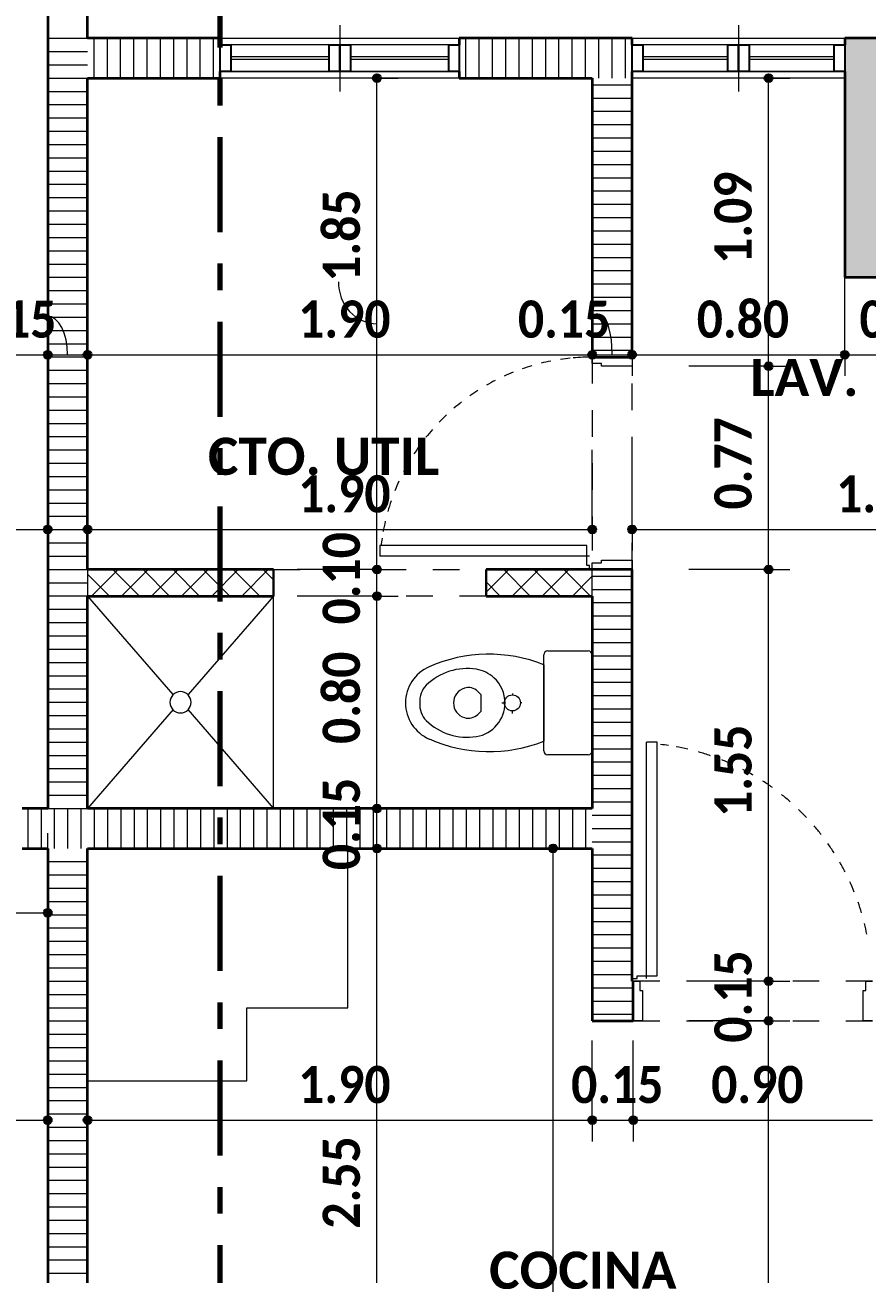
# Model space of a CAD drawing. Header units: metres. Extents: x -144 to 1000, y -717 to 29.
# Drawn here: x 798.193 to 801.363, y -553.029 to -548.326 of the extents above; entities that cross this region are included whole.
import ezdxf

# ---------------------------------------------------------------- set-up
doc = ezdxf.new("R2010")
doc.units = ezdxf.units.M
for name, pattern in [('Basculante', [0.11625, 0.075, -0.04125]), ('Dash Dot 3_16_', [0.595313, 0.357187, -0.119063, 0, -0.119063]), ('Trazo', [0.45, 0.225, -0.225])]:
    doc.linetypes.add(name, pattern=pattern)
doc.layers.get('0').update_dxf_attribs({"color": 1})
for name, color, linetype, lineweight in [('A-ANNO-DIMS', 1, 'Continuous', 9), ('A-DETL-GENF', 1, 'Continuous', 9), ('A-DETL-MEDM', 1, 'Continuous', 30), ('A-DOOR', 1, 'Continuous', 9), ('A-DOOR-FRAM', 1, 'Continuous', 9), ('A-DOOR-HDLN', 1, 'Trazo', 20), ('A-FLOR', 2, 'Continuous', 9), ('A-GLAZ', 1, 'Continuous', 9), ('A-WALL', 4, 'Continuous', 9), ('G-ANNO-SYMB', 1, 'Continuous', 9), ('G-ANNO-TEXT', 2, 'Continuous', 9), ('P-SANR-FIXT', 1, 'Continuous', 9), ('S-COLS', 7, 'Continuous', 9)]:
    doc.layers.add(name, color=color, linetype=linetype, lineweight=lineweight)
doc.layers.add('A-WALL-PATT', color=7, linetype='Continuous', lineweight=35, true_color=0x9c9c9c)
doc.styles.add('Calibri_B', font='calibrib.ttf', dxfattribs={"height": 0.165})
doc.styles.add('Calibri_B_6', font='calibrib.ttf', dxfattribs={"width": 0.9})

# ---------------------------------------------------------------- blocks, each defined once
blk = doc.blocks.new('G')
at = {"layer": 'A-ANNO-DIMS', "lineweight": 25}
h = blk.add_hatch(color=256, dxfattribs=at)
edge = h.paths.add_edge_path()
edge.add_arc((794.1101, -492.0197), 0.015, 0, 360)
h = blk.add_hatch(color=256, dxfattribs=at)
edge = h.paths.add_edge_path()
edge.add_arc((795.5844, -492.0197), 0.015, 0, 360)
h = blk.add_hatch(color=256, dxfattribs=at)
edge = h.paths.add_edge_path()
edge.add_arc((792.8708, -493.061), 0.015, 0, 360)
h = blk.add_hatch(color=256, dxfattribs=at)
edge = h.paths.add_edge_path()
edge.add_arc((792.8708, -493.061), 0.015, 0, 360)
h = blk.add_hatch(color=256, dxfattribs=at)
edge = h.paths.add_edge_path()
edge.add_arc((793.0208, -493.061), 0.015, 0, 360)
h = blk.add_hatch(color=256, dxfattribs=at)
edge = h.paths.add_edge_path()
edge.add_arc((793.0208, -493.061), 0.015, 0, 360)
h = blk.add_hatch(color=256, dxfattribs=at)
edge = h.paths.add_edge_path()
edge.add_arc((794.9208, -493.061), 0.015, 0, 360)
h = blk.add_hatch(color=256, dxfattribs=at)
edge = h.paths.add_edge_path()
edge.add_arc((794.9208, -493.061), 0.015, 0, 360)
h = blk.add_hatch(color=256, dxfattribs=at)
edge = h.paths.add_edge_path()
edge.add_arc((795.0708, -493.061), 0.015, 0, 360)
h = blk.add_hatch(color=256, dxfattribs=at)
edge = h.paths.add_edge_path()
edge.add_arc((795.0708, -493.061), 0.015, 0, 360)
h = blk.add_hatch(color=256, dxfattribs=at)
edge = h.paths.add_edge_path()
edge.add_arc((795.8708, -493.061), 0.015, 0, 360)
h = blk.add_hatch(color=256, dxfattribs=at)
edge = h.paths.add_edge_path()
edge.add_arc((795.8708, -493.061), 0.015, 0, 360)
h = blk.add_hatch(color=256, dxfattribs=at)
edge = h.paths.add_edge_path()
edge.add_arc((795.5844, -493.1047), 0.015, 0, 360)
h = blk.add_hatch(color=256, dxfattribs=at)
edge = h.paths.add_edge_path()
edge.add_arc((795.5844, -493.1047), 0.015, 0, 360)
h = blk.add_hatch(color=256, dxfattribs=at)
edge = h.paths.add_edge_path()
edge.add_arc((792.8708, -493.7188), 0.015, 0, 360)
h = blk.add_hatch(color=256, dxfattribs=at)
edge = h.paths.add_edge_path()
edge.add_arc((793.0208, -493.7188), 0.015, 0, 360)
h = blk.add_hatch(color=256, dxfattribs=at)
edge = h.paths.add_edge_path()
edge.add_arc((794.9208, -493.7188), 0.015, 0, 360)
h = blk.add_hatch(color=256, dxfattribs=at)
edge = h.paths.add_edge_path()
edge.add_arc((795.0708, -493.7188), 0.015, 0, 360)
h = blk.add_hatch(color=256, dxfattribs=at)
edge = h.paths.add_edge_path()
edge.add_arc((794.1101, -493.8697), 0.015, 0, 360)
h = blk.add_hatch(color=256, dxfattribs=at)
edge = h.paths.add_edge_path()
edge.add_arc((794.1101, -493.8697), 0.015, 0, 360)
h = blk.add_hatch(color=256, dxfattribs=at)
edge = h.paths.add_edge_path()
edge.add_arc((795.5844, -493.8697), 0.015, 0, 360)
h = blk.add_hatch(color=256, dxfattribs=at)
edge = h.paths.add_edge_path()
edge.add_arc((795.5844, -493.8697), 0.015, 0, 360)
h = blk.add_hatch(color=256, dxfattribs=at)
edge = h.paths.add_edge_path()
edge.add_arc((794.1101, -493.9697), 0.015, 0, 360)
h = blk.add_hatch(color=256, dxfattribs=at)
edge = h.paths.add_edge_path()
edge.add_arc((794.1101, -493.9697), 0.015, 0, 360)
h = blk.add_hatch(color=256, dxfattribs=at)
edge = h.paths.add_edge_path()
edge.add_arc((794.1101, -494.7697), 0.015, 0, 360)
h = blk.add_hatch(color=256, dxfattribs=at)
edge = h.paths.add_edge_path()
edge.add_arc((794.1101, -494.7697), 0.015, 0, 360)
h = blk.add_hatch(color=256, dxfattribs=at)
edge = h.paths.add_edge_path()
edge.add_arc((794.1101, -494.9197), 0.015, 0, 360)
h = blk.add_hatch(color=256, dxfattribs=at)
edge = h.paths.add_edge_path()
edge.add_arc((794.1101, -494.9197), 0.015, 0, 360)
h = blk.add_hatch(color=256, dxfattribs=at)
edge = h.paths.add_edge_path()
edge.add_arc((794.7734, -494.9197), 0.015, 0, 360)
h = blk.add_hatch(color=256, dxfattribs=at)
edge = h.paths.add_edge_path()
edge.add_arc((792.8708, -495.1623), 0.015, 0, 360)
h = blk.add_hatch(color=256, dxfattribs=at)
edge = h.paths.add_edge_path()
edge.add_arc((795.5844, -495.4194), 0.015, 0, 360)
h = blk.add_hatch(color=256, dxfattribs=at)
edge = h.paths.add_edge_path()
edge.add_arc((795.5844, -495.4194), 0.015, 0, 360)
h = blk.add_hatch(color=256, dxfattribs=at)
edge = h.paths.add_edge_path()
edge.add_arc((795.5844, -495.5694), 0.015, 0, 360)
h = blk.add_hatch(color=256, dxfattribs=at)
edge = h.paths.add_edge_path()
edge.add_arc((795.5844, -495.5694), 0.015, 0, 360)
h = blk.add_hatch(color=256, dxfattribs=at)
edge = h.paths.add_edge_path()
edge.add_arc((792.8708, -495.9428), 0.015, 0, 360)
h = blk.add_hatch(color=256, dxfattribs=at)
edge = h.paths.add_edge_path()
edge.add_arc((793.0208, -495.9428), 0.015, 0, 360)
h = blk.add_hatch(color=256, dxfattribs=at)
edge = h.paths.add_edge_path()
edge.add_arc((794.9208, -495.9428), 0.015, 0, 360)
h = blk.add_hatch(color=256, dxfattribs=at)
edge = h.paths.add_edge_path()
edge.add_arc((794.9208, -495.9428), 0.015, 0, 360)
h = blk.add_hatch(color=256, dxfattribs=at)
edge = h.paths.add_edge_path()
edge.add_arc((795.0751, -495.9428), 0.015, 0, 360)
h = blk.add_hatch(color=256, dxfattribs=at)
edge = h.paths.add_edge_path()
edge.add_arc((795.0751, -495.9428), 0.015, 0, 360)
at = {"layer": 'S-COLS', "true_color": 0x5b5b5b}
h = blk.add_hatch(color=251, dxfattribs=at)
h.paths.add_polyline_path([(778.0708, -511.6194), (778.5708, -511.6194), (778.5708, -510.7194), (778.0708, -510.7194), (778.0708, -511.4434)])
h.paths.add_polyline_path([(796.3705, -511.6194), (796.3705, -510.7194), (795.8705, -510.7194), (795.8705, -511.6194), (796.3171, -511.6194)])
h.paths.add_polyline_path([(786.2708, -511.6194), (786.2708, -510.7194), (785.7708, -510.7194), (785.7708, -511.6194)])
h.paths.add_polyline_path([(778.1318, -503.9194), (778.5707, -503.9194), (778.5707, -503.2194), (778.0707, -503.2194), (778.0707, -503.9194)])
h.paths.add_polyline_path([(792.0709, -503.9194), (792.5709, -503.9194), (792.5707, -500.7694), (792.0709, -500.7694), (792.0709, -503.7694)])
h.paths.add_polyline_path([(795.9709, -503.9194), (796.3709, -503.9194), (796.3709, -503.2194), (795.9709, -503.2194), (795.9709, -503.7373)])
h.paths.add_polyline_path([(781.9705, -503.9194), (783.9707, -503.9194), (783.9704, -503.4194), (782.2705, -503.4194), (782.2705, -501.2694), (783.9709, -501.2694), (783.9709, -500.7694), (781.9705, -500.7694), (781.9705, -503.7722)])
h.paths.add_polyline_path([(786.2707, -503.9194), (786.2707, -503.0194), (785.7707, -503.0194), (785.7707, -503.9194), (785.9208, -503.9194)])
h.paths.add_polyline_path([(785.7709, -501.6694), (786.2709, -501.6694), (786.2709, -500.7694), (785.7709, -500.7694), (785.7709, -500.8094)])
h.paths.add_polyline_path([(778.0705, -501.4694), (778.5705, -501.4694), (778.5705, -500.7684), (778.0705, -500.7684), (778.0705, -500.8434)])
h.paths.add_polyline_path([(796.3708, -501.4694), (796.3709, -501.4694), (796.3708, -500.7684), (795.9709, -500.7694), (795.9709, -501.4694), (796.2464, -501.4694)])
h.paths.add_polyline_path([(786.1208, -492.7694), (786.2708, -492.7694), (786.2708, -491.8694), (785.7708, -491.8694), (785.7708, -492.7694), (786.0208, -492.7694)])
h.paths.add_polyline_path([(796.3708, -492.7694), (796.3708, -491.8694), (795.8708, -491.8694), (795.8708, -492.7694), (796.2958, -492.7694)])
h.paths.add_polyline_path([(779.1708, -492.1694), (779.1708, -491.6694), (778.2708, -491.6694), (778.2708, -492.1694), (778.7644, -492.1694)])
at = {"layer": 'A-ANNO-DIMS'}
for p, q in [((794.1101, -492.0197), (793.8101, -492.0197)), ((794.1101, -493.8697), (794.1101, -492.0197)), ((794.1101, -492.0197), (794.1901, -492.0197)), ((795.5844, -492.0197), (795.2844, -492.0197)), ((795.5844, -493.1047), (795.5844, -492.0197)), ((795.5844, -492.0197), (795.6644, -492.0197)), ((792.8708, -493.061), (792.8708, -492.761)), ((792.8708, -493.061), (792.8708, -492.761)), ((793.0208, -493.061), (793.0208, -492.761)), ((793.0208, -493.061), (793.0208, -492.761)), ((794.9208, -493.061), (794.9208, -492.761)), ((794.9208, -493.061), (794.9208, -492.761)), ((795.0708, -493.061), (795.0708, -492.761)), ((795.0708, -493.061), (795.0708, -492.761)), ((795.8708, -493.061), (795.8708, -492.761)), ((795.8708, -493.061), (795.8708, -492.761)), ((789.4751, -493.061), (792.8708, -493.061)), ((792.8708, -493.061), (792.8708, -493.141)), ((792.8708, -493.061), (793.0208, -493.061)), ((792.8708, -493.061), (792.8708, -493.141)), ((793.0208, -493.061), (793.0208, -493.141)), ((793.0208, -493.061), (794.9208, -493.061)), ((793.0208, -493.061), (793.0208, -493.141)), ((794.9208, -493.061), (794.9208, -493.141)), ((794.9208, -493.061), (795.0708, -493.061)), ((794.9208, -493.061), (794.9208, -493.141)), ((795.0708, -493.061), (795.0708, -493.141)), ((795.0708, -493.061), (795.8708, -493.061)), ((795.0708, -493.061), (795.0708, -493.141)), ((795.8708, -493.061), (795.8708, -493.141)), ((795.8708, -493.061), (796.2958, -493.061)), ((795.8708, -493.061), (795.8708, -493.141)), ((795.5844, -493.1047), (795.2844, -493.1047)), ((795.5844, -493.1047), (795.2844, -493.1047)), ((795.5844, -493.8697), (795.5844, -493.1047)), ((795.5844, -493.1047), (795.6644, -493.1047)), ((795.5844, -493.1047), (795.6644, -493.1047)), ((792.8708, -493.7188), (792.8708, -493.4188)), ((793.0208, -493.7188), (793.0208, -493.4188)), ((794.9208, -493.7188), (794.9208, -493.4188)), ((795.0708, -493.7188), (795.0708, -493.4188)), ((788.8751, -493.7188), (792.8708, -493.7188)), ((792.8708, -493.7188), (792.8708, -493.7988)), ((793.0208, -493.7188), (794.9208, -493.7188)), ((793.0208, -493.7188), (793.0208, -493.7988)), ((794.9208, -493.7188), (794.9208, -493.7988)), ((795.0708, -493.7188), (796.9206, -493.7188)), ((795.0708, -493.7188), (795.0708, -493.7988)), ((794.1101, -493.8697), (793.8101, -493.8697)), ((794.1101, -493.8697), (793.8101, -493.8697)), ((794.1101, -493.9697), (794.1101, -493.8697)), ((794.1101, -493.8697), (794.1901, -493.8697)), ((794.1101, -493.8697), (794.1901, -493.8697)), ((795.5844, -493.8697), (795.2844, -493.8697)), ((795.5844, -493.8697), (795.2844, -493.8697)), ((795.5844, -495.4194), (795.5844, -493.8697)), ((795.5844, -493.8697), (795.6644, -493.8697)), ((795.5844, -493.8697), (795.6644, -493.8697)), ((794.1101, -493.9697), (793.8101, -493.9697)), ((794.1101, -493.9697), (793.8101, -493.9697)), ((794.1101, -494.7697), (794.1101, -493.9697)), ((794.1101, -493.9697), (794.1901, -493.9697)), ((794.1101, -493.9697), (794.1901, -493.9697)), ((794.1101, -494.7697), (793.8101, -494.7697)), ((794.1101, -494.7697), (793.8101, -494.7697)), ((794.1101, -494.9197), (794.1101, -494.7697)), ((794.1101, -494.7697), (794.1901, -494.7697)), ((794.1101, -494.7697), (794.1901, -494.7697)), ((792.8708, -495.1623), (792.8708, -494.8623)), ((794.1101, -494.9197), (793.8101, -494.9197)), ((794.1101, -494.9197), (793.8101, -494.9197)), ((794.1101, -497.4694), (794.1101, -494.9197)), ((794.1101, -494.9197), (794.1901, -494.9197)), ((794.1101, -494.9197), (794.1901, -494.9197)), ((794.7734, -494.9197), (794.4734, -494.9197)), ((794.7734, -500.7694), (794.7734, -494.9197)), ((794.7734, -494.9197), (794.8534, -494.9197)), ((791.1751, -495.1623), (792.8708, -495.1623)), ((792.8708, -495.1623), (792.8708, -495.2423)), ((795.5844, -495.4194), (795.2844, -495.4194)), ((795.5844, -495.4194), (795.2844, -495.4194)), ((795.5844, -495.5694), (795.5844, -495.4194)), ((795.5844, -495.4194), (795.6644, -495.4194)), ((795.5844, -495.4194), (795.6644, -495.4194)), ((795.5844, -495.5694), (795.2844, -495.5694)), ((795.5844, -495.5694), (795.2844, -495.5694)), ((795.5844, -500.7694), (795.5844, -495.5694)), ((795.5844, -495.5694), (795.6644, -495.5694)), ((795.5844, -495.5694), (795.6644, -495.5694)), ((792.8708, -495.9428), (792.8708, -495.6428)), ((793.0208, -495.9428), (793.0208, -495.6428)), ((794.9208, -495.9428), (794.9208, -495.6428)), ((794.9208, -495.9428), (794.9208, -495.6428)), ((795.0751, -495.9428), (795.0751, -495.6428)), ((795.0751, -495.9428), (795.0751, -495.6428)), ((791.7751, -495.9428), (792.8708, -495.9428)), ((792.8708, -495.9428), (792.8708, -496.0228)), ((793.0208, -495.9428), (794.9208, -495.9428)), ((793.0208, -495.9428), (793.0208, -496.0228)), ((794.9208, -495.9428), (794.9208, -496.0228)), ((794.9208, -495.9428), (795.0751, -495.9428)), ((794.9208, -495.9428), (794.9208, -496.0228)), ((795.0751, -495.9428), (795.0751, -496.0228)), ((795.0751, -495.9428), (795.9751, -495.9428)), ((795.0751, -495.9428), (795.0751, -496.0228))]:
    blk.add_line(p, q, dxfattribs=at)
at = {"layer": 'A-ANNO-DIMS', "lineweight": 25}
for centre in [(794.1101, -492.0197), (795.5844, -492.0197), (792.8708, -493.061), (792.8708, -493.061), (793.0208, -493.061), (793.0208, -493.061), (794.9208, -493.061), (794.9208, -493.061), (795.0708, -493.061), (795.0708, -493.061), (795.8708, -493.061), (795.8708, -493.061), (795.5844, -493.1047), (795.5844, -493.1047), (792.8708, -493.7188), (793.0208, -493.7188), (794.9208, -493.7188), (795.0708, -493.7188), (794.1101, -493.8697), (794.1101, -493.8697), (795.5844, -493.8697), (795.5844, -493.8697), (794.1101, -493.9697), (794.1101, -493.9697), (794.1101, -494.7697), (794.1101, -494.7697), (794.1101, -494.9197), (794.1101, -494.9197), (794.7734, -494.9197), (792.8708, -495.1623), (795.5844, -495.4194), (795.5844, -495.4194), (795.5844, -495.5694), (795.5844, -495.5694), (792.8708, -495.9428), (793.0208, -495.9428), (794.9208, -495.9428), (794.9208, -495.9428), (795.0751, -495.9428), (795.0751, -495.9428)]:
    blk.add_circle(centre, 0.015, dxfattribs=at)
at = {"layer": 'A-ANNO-DIMS'}
for centre, major_axis, ratio, start_param, end_param in [((794.1101, -492.7862), (0, 0.1585), 0.915539, 1.570796, 3.141593), ((792.8697, -493.061), (0, 0.1451), 0.524288, 4.712389, 6.283185), ((794.9544, -493.061), (0, 0.1451), 0.284953, 4.712389, 6.283185)]:
    blk.add_ellipse(centre, major_axis=major_axis, ratio=ratio, start_param=start_param, end_param=end_param, dxfattribs=at)
at = {"layer": 'A-DETL-GENF', "lineweight": 25}
for p, q in [((793.5203, -491.8947), (793.5603, -491.8947)), ((793.5203, -491.9947), (793.5203, -491.8947)), ((793.5603, -491.8947), (793.5603, -491.9947)), ((793.9303, -491.8947), (793.9703, -491.8947)), ((793.9303, -491.9947), (793.9303, -491.8947)), ((793.9703, -491.8947), (793.9703, -491.9947)), ((793.9703, -491.8947), (794.0103, -491.8947)), ((793.9703, -491.9947), (793.9703, -491.8947)), ((794.0103, -491.8947), (794.0103, -491.9947)), ((794.3803, -491.8947), (794.4203, -491.8947)), ((794.3803, -491.9947), (794.3803, -491.8947)), ((794.4203, -491.8947), (794.4203, -491.9947)), ((795.0708, -491.8947), (795.1108, -491.8947)), ((795.0708, -491.9947), (795.0708, -491.8947)), ((795.1108, -491.8947), (795.1108, -491.9947)), ((795.4308, -491.8947), (795.4708, -491.8947)), ((795.4308, -491.9947), (795.4308, -491.8947)), ((795.4708, -491.8947), (795.4708, -491.9947)), ((795.4708, -491.8947), (795.5108, -491.8947)), ((795.4708, -491.9947), (795.4708, -491.8947)), ((795.5108, -491.8947), (795.5108, -491.9947)), ((795.8308, -491.8947), (795.8708, -491.8947)), ((795.8308, -491.9947), (795.8308, -491.8947)), ((795.8708, -491.8947), (795.8708, -491.9947)), ((793.5603, -491.9947), (793.5203, -491.9947)), ((793.9703, -491.9947), (793.9303, -491.9947)), ((794.0103, -491.9947), (793.9703, -491.9947)), ((794.4203, -491.9947), (794.3803, -491.9947)), ((795.1108, -491.9947), (795.0708, -491.9947)), ((795.4708, -491.9947), (795.4308, -491.9947)), ((795.5108, -491.9947), (795.4708, -491.9947)), ((795.8708, -491.9947), (795.8308, -491.9947))]:
    blk.add_line(p, q, dxfattribs=at)
at = {"layer": 'A-DETL-GENF'}
for p, q in [((793.9303, -491.8947), (793.5603, -491.8947)), ((794.3803, -491.8947), (794.0103, -491.8947)), ((795.4308, -491.8947), (795.1108, -491.8947)), ((795.8308, -491.8947), (795.5108, -491.8947)), ((793.9303, -491.9397), (793.5603, -491.9397)), ((793.9303, -491.9497), (793.5603, -491.9497)), ((794.3803, -491.9397), (794.0103, -491.9397)), ((794.3803, -491.9497), (794.0103, -491.9497)), ((795.4308, -491.9397), (795.1108, -491.9397)), ((795.4308, -491.9497), (795.1108, -491.9497)), ((795.8308, -491.9397), (795.5108, -491.9397)), ((795.8308, -491.9497), (795.5108, -491.9497)), ((793.9303, -491.9947), (793.5603, -491.9947)), ((794.3803, -491.9947), (794.0103, -491.9947)), ((795.4308, -491.9947), (795.1108, -491.9947)), ((795.8308, -491.9947), (795.5108, -491.9947))]:
    blk.add_line(p, q, dxfattribs=at)
at = {"layer": 'A-DETL-GENF', "linetype": 'Basculante'}
for p, q in [((795.0708, -493.0697), (794.9208, -493.0697)), ((794.9208, -493.0697), (794.9208, -493.8697)), ((795.0708, -493.8697), (795.0708, -493.0697)), ((793.7208, -493.8697), (794.5208, -493.8697)), ((794.9208, -493.8697), (795.0708, -493.8697)), ((794.5208, -493.9697), (793.7208, -493.9697)), ((795.0751, -495.4194), (795.0751, -495.5694)), ((795.9751, -495.4194), (795.0751, -495.4194)), ((795.0751, -495.5694), (795.9751, -495.5694))]:
    blk.add_line(p, q, dxfattribs=at)
at = {"layer": 'A-DETL-MEDM'}
for p, q in [((793.7208, -493.9697), (793.7208, -493.8697)), ((794.5208, -493.8697), (794.5208, -493.9697))]:
    blk.add_line(p, q, dxfattribs=at)
at = {"layer": 'A-DOOR', "lineweight": 15}
for p, q in [((794.1208, -493.7797), (794.1208, -493.8197)), ((794.9008, -493.7797), (794.1208, -493.7797)), ((794.9008, -493.8547), (794.9008, -493.7797)), ((794.9108, -493.8197), (794.1208, -493.8197)), ((794.9108, -493.8547), (794.9008, -493.8547)), ((794.9108, -493.8697), (794.9108, -493.8547)), ((795.1651, -494.5194), (795.1251, -494.5194)), ((795.1251, -495.4094), (795.1251, -494.5194)), ((795.1651, -495.3994), (795.1651, -494.5194)), ((795.0751, -495.4094), (795.0901, -495.4094)), ((795.0901, -495.3994), (795.1651, -495.3994)), ((795.0901, -495.4094), (795.0901, -495.3994))]:
    blk.add_line(p, q, dxfattribs=at)
at = {"layer": 'A-DOOR'}
for p, q in [((794.9208, -493.8697), (795.0708, -493.8697)), ((795.0751, -495.4194), (795.0751, -495.5694))]:
    blk.add_line(p, q, dxfattribs=at)
for centre, radius, start, end in [((794.9208, -493.8697), 0.8, 101.2538, 103.9081), ((794.9208, -493.8697), 0.8, 95.9429, 98.5991), ((794.9208, -493.8697), 0.8, 90, 95.1398), ((794.9208, -493.8697), 0.8, 111.8777, 114.5395), ((794.9208, -493.8697), 0.8, 106.5629, 109.2191), ((794.9208, -493.8697), 0.8, 117.2056, 119.8767), ((794.9208, -493.8697), 0.8, 122.5538, 125.2378), ((794.9208, -493.8697), 0.8, 127.9295, 130.6298), ((794.9208, -493.8697), 0.8, 133.3395, 136.0594), ((794.9208, -493.8697), 0.8, 138.7903, 141.5328), ((794.9208, -493.8697), 0.8, 144.2878, 147.0559), ((794.9208, -493.8697), 0.8, 149.8378, 152.634), ((794.9208, -493.8697), 0.8, 155.4451, 158.2717), ((794.9208, -493.8697), 0.8, 161.1143, 164.1684), ((794.9208, -493.8697), 0.8, 166.8489, 169.7418), ((794.9208, -493.8697), 0.8, 166.8489, 169.7418), ((794.9208, -493.8697), 0.8, 171.55, 173.5406), ((795.0766, -495.4174), 0.8947, 81.55, 83.5406), ((795.0766, -495.4174), 0.8947, 76.8489, 79.7418), ((795.0766, -495.4174), 0.8947, 76.8489, 79.7418), ((795.0766, -495.4174), 0.8947, 71.1143, 74.1684), ((795.0766, -495.4174), 0.8947, 65.4451, 68.2717), ((795.0766, -495.4174), 0.8947, 59.8378, 62.634), ((795.0766, -495.4174), 0.8947, 54.2878, 57.0559), ((795.0766, -495.4174), 0.8947, 48.7903, 51.5328), ((795.0766, -495.4174), 0.8947, 43.3395, 46.0594), ((795.0766, -495.4174), 0.8947, 37.9295, 40.6298), ((795.0766, -495.4174), 0.8947, 32.5538, 35.2378), ((795.0766, -495.4174), 0.8947, 27.2056, 29.8767), ((795.0766, -495.4174), 0.8947, 21.8777, 24.5395), ((795.0766, -495.4174), 0.8947, 16.5629, 19.2191), ((795.0766, -495.4174), 0.8947, 11.2538, 13.9081)]:
    blk.add_arc(centre, radius, start, end, dxfattribs=at)
at = {"layer": 'A-DOOR-FRAM', "lineweight": 15}
for p, q in [((794.9208, -493.0947), (794.9208, -493.0697)), ((795.0708, -493.0697), (795.0708, -493.1047)), ((794.9558, -493.0947), (794.9208, -493.0947)), ((794.9558, -493.1047), (794.9558, -493.0947)), ((795.0708, -493.1047), (794.9558, -493.1047)), ((794.9558, -493.8347), (795.0708, -493.8347)), ((794.9558, -493.8447), (794.9558, -493.8347)), ((795.0708, -493.8347), (795.0708, -493.8697)), ((794.9208, -493.8447), (794.9558, -493.8447)), ((794.9208, -493.8697), (794.9208, -493.8447)), ((795.0751, -495.4194), (795.1001, -495.4194)), ((795.1001, -495.4194), (795.1001, -495.4544)), ((795.9501, -495.4194), (795.9751, -495.4194)), ((795.9501, -495.4544), (795.9501, -495.4194)), ((795.1001, -495.4544), (795.1101, -495.4544)), ((795.1101, -495.4544), (795.1101, -495.5694)), ((795.9401, -495.4544), (795.9501, -495.4544)), ((795.9401, -495.5694), (795.9401, -495.4544)), ((795.1101, -495.5694), (795.0751, -495.5694)), ((795.9751, -495.5694), (795.9401, -495.5694))]:
    blk.add_line(p, q, dxfattribs=at)
at = {"layer": 'A-DOOR-HDLN'}
blk.add_line((795.0708, -493.0697), (794.9208, -493.0697), dxfattribs=at)
at = {"layer": 'A-FLOR'}
for p, q in [((794.0001, -495.5197), (794.0001, -494.9197)), ((793.6208, -495.7945), (793.6208, -495.5197)), ((793.6208, -495.5197), (794.0001, -495.5197)), ((793.0208, -495.7945), (793.6208, -495.7945))]:
    blk.add_line(p, q, dxfattribs=at)
at = {"layer": 'A-GLAZ'}
for p, q in [((793.9703, -491.8197), (793.9703, -492.0697)), ((795.4708, -491.8197), (795.4708, -492.0697)), ((793.5203, -491.9947), (793.5203, -491.8947)), ((793.9703, -491.8947), (793.5203, -491.8947)), ((793.9703, -491.9947), (793.9703, -491.8947)), ((793.9703, -491.9947), (793.9703, -491.8947)), ((794.4203, -491.8947), (793.9703, -491.8947)), ((794.4203, -491.9947), (794.4203, -491.8947)), ((795.0708, -491.9947), (795.0708, -491.8947)), ((795.4708, -491.8947), (795.0708, -491.8947)), ((795.4708, -491.9947), (795.4708, -491.8947)), ((795.4708, -491.9947), (795.4708, -491.8947)), ((795.8708, -491.8947), (795.4708, -491.8947)), ((795.8708, -491.9947), (795.8708, -491.8947)), ((793.5203, -491.9947), (793.9703, -491.9947)), ((793.9703, -491.9947), (794.4203, -491.9947)), ((795.0708, -491.9947), (795.4708, -491.9947)), ((795.4708, -491.9947), (795.8708, -491.9947))]:
    blk.add_line(p, q, dxfattribs=at)
at = {"layer": 'A-WALL', "lineweight": 35}
for p, q in [((793.0208, -491.8697), (793.0208, -491.6197)), ((792.8708, -491.7697), (792.8708, -494.7697)), ((793.5203, -491.8697), (793.0208, -491.8697)), ((793.5203, -491.8947), (793.5203, -491.8697)), ((795.0708, -491.8697), (794.4203, -491.8697)), ((794.4203, -491.8697), (794.4203, -491.8947)), ((795.0708, -491.8947), (795.0708, -491.8697)), ((793.5203, -492.0197), (793.5203, -491.9947)), ((794.4203, -491.9947), (794.4203, -492.0197)), ((795.0708, -493.0697), (795.0708, -491.9947)), ((793.0208, -492.0197), (793.5203, -492.0197)), ((793.0208, -493.8697), (793.0208, -492.0197)), ((794.4203, -492.0197), (794.9208, -492.0197)), ((794.9208, -492.0197), (794.9208, -493.0697)), ((794.9208, -493.0697), (795.0708, -493.0697)), ((793.7208, -493.8697), (793.0208, -493.8697)), ((795.0708, -493.8697), (794.5208, -493.8697)), ((795.0708, -495.4194), (795.0708, -493.8697)), ((793.0208, -494.7697), (793.0208, -493.9697)), ((793.0208, -493.9697), (793.7208, -493.9697)), ((794.5208, -493.9697), (794.9208, -493.9697)), ((794.9208, -493.9697), (794.9208, -494.7697)), ((792.8708, -494.7697), (792.7751, -494.7697)), ((794.9208, -494.7697), (793.0208, -494.7697)), ((792.7751, -494.9197), (792.8708, -494.9197)), ((792.8708, -494.9197), (792.8708, -497.4694)), ((793.0208, -494.9197), (794.9208, -494.9197)), ((793.0208, -497.4694), (793.0208, -494.9197)), ((794.9208, -494.9197), (794.9208, -495.5694)), ((795.0751, -495.4194), (795.0708, -495.4194)), ((795.0751, -495.5694), (795.0751, -495.4194)), ((794.9208, -495.5694), (795.0751, -495.5694))]:
    blk.add_line(p, q, dxfattribs=at)
at = {"layer": 'A-WALL'}
for p, q in [((793.5203, -491.8697), (794.4203, -491.8697)), ((795.0708, -491.8697), (795.8708, -491.8697)), ((794.4203, -492.0197), (793.5203, -492.0197)), ((795.8708, -492.0197), (795.0708, -492.0197)), ((793.0208, -493.8697), (793.0208, -493.9697)), ((794.9208, -493.9697), (794.9208, -493.8697))]:
    blk.add_line(p, q, dxfattribs=at)
at = {"layer": 'A-WALL-PATT', "color": 8, "lineweight": 5, "true_color": 0x727272}
for p, q in [((792.8708, -491.8695), (793.0208, -491.8695)), ((793.0454, -492.0197), (793.0454, -491.8697)), ((793.0954, -492.0197), (793.0954, -491.8697)), ((793.1454, -492.0197), (793.1454, -491.8697)), ((793.1954, -492.0197), (793.1954, -491.8697)), ((793.2454, -492.0197), (793.2454, -491.8697)), ((793.2954, -492.0197), (793.2954, -491.8697)), ((793.3454, -492.0197), (793.3454, -491.8697)), ((793.3954, -492.0197), (793.3954, -491.8697)), ((793.4454, -492.0197), (793.4454, -491.8697)), ((793.4954, -492.0197), (793.4954, -491.8697)), ((794.4454, -492.0197), (794.4454, -491.8697)), ((794.4954, -492.0197), (794.4954, -491.8697)), ((794.5454, -492.0197), (794.5454, -491.8697)), ((794.5954, -492.0197), (794.5954, -491.8697)), ((794.6454, -492.0197), (794.6454, -491.8697)), ((794.6954, -492.0197), (794.6954, -491.8697)), ((794.7454, -492.0197), (794.7454, -491.8697)), ((794.7954, -492.0197), (794.7954, -491.8697)), ((794.8454, -492.0197), (794.8454, -491.8697)), ((794.8954, -492.0197), (794.8954, -491.8697)), ((794.9454, -492.0197), (794.9454, -491.8697)), ((794.9954, -492.0197), (794.9954, -491.8697)), ((795.0454, -492.0197), (795.0454, -491.8697)), ((792.8708, -491.9195), (793.0208, -491.9195)), ((792.8708, -491.9695), (793.0208, -491.9695)), ((792.8708, -492.0195), (793.0208, -492.0195)), ((794.9208, -492.0445), (795.0708, -492.0445)), ((792.8708, -492.0695), (793.0208, -492.0695)), ((794.9208, -492.0945), (795.0708, -492.0945)), ((792.8708, -492.1195), (793.0208, -492.1195)), ((794.9208, -492.1445), (795.0708, -492.1445)), ((792.8708, -492.1695), (793.0208, -492.1695)), ((794.9208, -492.1945), (795.0708, -492.1945)), ((792.8708, -492.2195), (793.0208, -492.2195)), ((792.8708, -492.2695), (793.0208, -492.2695)), ((794.9208, -492.2445), (795.0708, -492.2445)), ((792.8708, -492.3195), (793.0208, -492.3195)), ((794.9208, -492.2945), (795.0708, -492.2945)), ((792.8708, -492.3695), (793.0208, -492.3695)), ((794.9208, -492.3445), (795.0708, -492.3445)), ((792.8708, -492.4195), (793.0208, -492.4195)), ((794.9208, -492.3945), (795.0708, -492.3945)), ((792.8708, -492.4695), (793.0208, -492.4695)), ((794.9208, -492.4445), (795.0708, -492.4445)), ((792.8708, -492.5195), (793.0208, -492.5195)), ((794.9208, -492.4945), (795.0708, -492.4945)), ((792.8708, -492.5695), (793.0208, -492.5695)), ((794.9208, -492.5445), (795.0708, -492.5445)), ((794.9208, -492.5945), (795.0708, -492.5945)), ((792.8708, -492.6195), (793.0208, -492.6195)), ((794.9208, -492.6445), (795.0708, -492.6445)), ((792.8708, -492.6695), (793.0208, -492.6695)), ((794.9208, -492.6945), (795.0708, -492.6945)), ((792.8708, -492.7195), (793.0208, -492.7195)), ((794.9208, -492.7445), (795.0708, -492.7445)), ((792.8708, -492.7695), (793.0208, -492.7695)), ((794.9208, -492.7945), (795.0708, -492.7945)), ((792.8708, -492.8195), (793.0208, -492.8195)), ((794.9208, -492.8445), (795.0708, -492.8445)), ((792.8708, -492.8695), (793.0208, -492.8695)), ((794.9208, -492.8945), (795.0708, -492.8945)), ((792.8708, -492.9195), (793.0208, -492.9195)), ((794.9208, -492.9445), (795.0708, -492.9445)), ((792.8708, -492.9695), (793.0208, -492.9695)), ((792.8708, -493.0195), (793.0208, -493.0195)), ((794.9208, -492.9945), (795.0708, -492.9945)), ((792.8708, -493.0695), (793.0208, -493.0695)), ((794.9208, -493.0445), (795.0708, -493.0445)), ((792.8708, -493.1195), (793.0208, -493.1195)), ((792.8708, -493.1695), (793.0208, -493.1695)), ((792.8708, -493.2195), (793.0208, -493.2195)), ((792.8708, -493.2695), (793.0208, -493.2695)), ((792.8708, -493.3195), (793.0208, -493.3195)), ((792.8708, -493.3695), (793.0208, -493.3695)), ((792.8708, -493.4195), (793.0208, -493.4195)), ((792.8708, -493.4695), (793.0208, -493.4695)), ((792.8708, -493.5195), (793.0208, -493.5195)), ((792.8708, -493.5695), (793.0208, -493.5695)), ((792.8708, -493.6195), (793.0208, -493.6195)), ((792.8708, -493.6695), (793.0208, -493.6695)), ((792.8708, -493.7195), (793.0208, -493.7195)), ((792.8708, -493.7695), (793.0208, -493.7695)), ((792.8708, -493.8195), (793.0208, -493.8195)), ((792.8708, -493.8695), (793.0208, -493.8695)), ((792.8708, -493.9195), (793.0208, -493.9195)), ((794.9208, -493.8945), (795.0708, -493.8945)), ((792.8708, -493.9695), (793.0208, -493.9695)), ((794.9208, -493.9445), (795.0708, -493.9445)), ((792.8708, -494.0195), (793.0208, -494.0195)), ((794.9208, -493.9945), (795.0708, -493.9945)), ((792.8708, -494.0695), (793.0208, -494.0695)), ((794.9208, -494.0445), (795.0708, -494.0445)), ((792.8708, -494.1195), (793.0208, -494.1195)), ((794.9208, -494.0945), (795.0708, -494.0945)), ((792.8708, -494.1695), (793.0208, -494.1695)), ((794.9208, -494.1445), (795.0708, -494.1445)), ((794.9208, -494.1945), (795.0708, -494.1945)), ((792.8708, -494.2195), (793.0208, -494.2195)), ((794.9208, -494.2445), (795.0708, -494.2445)), ((792.8708, -494.2695), (793.0208, -494.2695)), ((794.9208, -494.2945), (795.0708, -494.2945)), ((792.8708, -494.3195), (793.0208, -494.3195)), ((794.9208, -494.3445), (795.0708, -494.3445)), ((792.8708, -494.3695), (793.0208, -494.3695)), ((794.9208, -494.3945), (795.0708, -494.3945)), ((792.8708, -494.4195), (793.0208, -494.4195)), ((794.9208, -494.4445), (795.0708, -494.4445)), ((792.8708, -494.4695), (793.0208, -494.4695)), ((794.9208, -494.4945), (795.0708, -494.4945)), ((792.8708, -494.5195), (793.0208, -494.5195)), ((794.9208, -494.5445), (795.0708, -494.5445)), ((792.8708, -494.5695), (793.0208, -494.5695)), ((792.8708, -494.6195), (793.0208, -494.6195)), ((794.9208, -494.5945), (795.0708, -494.5945)), ((792.8708, -494.6695), (793.0208, -494.6695)), ((794.9208, -494.6445), (795.0708, -494.6445)), ((792.8708, -494.7195), (793.0208, -494.7195)), ((794.9208, -494.6945), (795.0708, -494.6945)), ((792.7958, -494.7697), (792.7958, -494.9197)), ((792.8458, -494.7697), (792.8458, -494.9197)), ((792.8708, -494.7695), (793.0208, -494.7695)), ((792.8958, -494.7697), (792.8958, -494.9197)), ((792.9458, -494.7697), (792.9458, -494.9197)), ((792.9958, -494.7697), (792.9958, -494.9197)), ((793.0458, -494.7697), (793.0458, -494.9197)), ((793.0958, -494.7697), (793.0958, -494.9197)), ((793.1458, -494.7697), (793.1458, -494.9197)), ((793.1958, -494.7697), (793.1958, -494.9197)), ((793.2458, -494.7697), (793.2458, -494.9197)), ((793.2958, -494.7697), (793.2958, -494.9197)), ((793.3458, -494.7697), (793.3458, -494.9197)), ((793.3958, -494.7697), (793.3958, -494.9197)), ((793.4458, -494.7697), (793.4458, -494.9197)), ((793.4958, -494.7697), (793.4958, -494.9197)), ((793.5458, -494.7697), (793.5458, -494.9197)), ((793.5958, -494.7697), (793.5958, -494.9197)), ((793.6458, -494.7697), (793.6458, -494.9197)), ((793.6958, -494.7697), (793.6958, -494.9197)), ((793.7458, -494.7697), (793.7458, -494.9197)), ((793.7958, -494.7697), (793.7958, -494.9197)), ((793.8458, -494.7697), (793.8458, -494.9197)), ((793.8958, -494.7697), (793.8958, -494.9197)), ((793.9458, -494.7697), (793.9458, -494.9197)), ((793.9958, -494.7697), (793.9958, -494.9197)), ((794.0458, -494.7697), (794.0458, -494.9197)), ((794.0958, -494.7697), (794.0958, -494.9197)), ((794.1458, -494.7697), (794.1458, -494.9197)), ((794.1958, -494.7697), (794.1958, -494.9197)), ((794.2458, -494.7697), (794.2458, -494.9197)), ((794.2958, -494.7697), (794.2958, -494.9197)), ((794.3458, -494.7697), (794.3458, -494.9197)), ((794.3958, -494.7697), (794.3958, -494.9197)), ((794.4458, -494.7697), (794.4458, -494.9197)), ((794.4958, -494.7697), (794.4958, -494.9197)), ((794.5458, -494.7697), (794.5458, -494.9197)), ((794.5958, -494.7697), (794.5958, -494.9197)), ((794.6458, -494.7697), (794.6458, -494.9197)), ((794.6958, -494.7697), (794.6958, -494.9197)), ((794.7458, -494.7697), (794.7458, -494.9197)), ((794.7958, -494.7697), (794.7958, -494.9197)), ((794.8458, -494.7697), (794.8458, -494.9197)), ((794.8958, -494.7697), (794.8958, -494.9197)), ((794.9208, -494.7445), (795.0708, -494.7445)), ((794.9208, -494.7945), (795.0708, -494.7945)), ((794.9208, -494.8445), (795.0708, -494.8445)), ((794.9208, -494.8945), (795.0708, -494.8945)), ((792.8708, -494.9695), (793.0208, -494.9695)), ((794.9208, -494.9445), (795.0708, -494.9445)), ((794.9208, -494.9945), (795.0708, -494.9945)), ((792.8708, -495.0195), (793.0208, -495.0195)), ((794.9208, -495.0445), (795.0708, -495.0445)), ((792.8708, -495.0695), (793.0208, -495.0695)), ((794.9208, -495.0945), (795.0708, -495.0945)), ((792.8708, -495.1195), (793.0208, -495.1195)), ((794.9208, -495.1445), (795.0708, -495.1445)), ((792.8708, -495.1695), (793.0208, -495.1695)), ((794.9208, -495.1945), (795.0708, -495.1945)), ((792.8708, -495.2195), (793.0208, -495.2195)), ((794.9208, -495.2445), (795.0708, -495.2445)), ((792.8708, -495.2695), (793.0208, -495.2695)), ((794.9208, -495.2945), (795.0708, -495.2945)), ((792.8708, -495.3195), (793.0208, -495.3195)), ((794.9208, -495.3445), (795.0708, -495.3445)), ((792.8708, -495.3695), (793.0208, -495.3695)), ((792.8708, -495.4195), (793.0208, -495.4195)), ((794.9208, -495.3945), (795.0708, -495.3945)), ((792.8708, -495.4695), (793.0208, -495.4695)), ((794.9208, -495.4445), (795.0708, -495.4445)), ((792.8708, -495.5195), (793.0208, -495.5195)), ((794.9208, -495.4945), (795.0708, -495.4945)), ((792.8708, -495.5695), (793.0208, -495.5695)), ((794.9208, -495.5445), (795.0708, -495.5445)), ((792.8708, -495.6195), (793.0208, -495.6195)), ((792.8708, -495.6695), (793.0208, -495.6695)), ((792.8708, -495.7195), (793.0208, -495.7195)), ((792.8708, -495.7695), (793.0208, -495.7695)), ((792.8708, -495.8195), (793.0208, -495.8195)), ((792.8708, -495.8695), (793.0208, -495.8695)), ((792.8708, -495.9195), (793.0208, -495.9195)), ((792.8708, -495.9695), (793.0208, -495.9695)), ((792.8708, -496.0195), (793.0208, -496.0195)), ((792.8708, -496.0695), (793.0208, -496.0695)), ((792.8708, -496.1195), (793.0208, -496.1195)), ((792.8708, -496.1695), (793.0208, -496.1695)), ((792.8708, -496.2195), (793.0208, -496.2195)), ((792.8708, -496.2695), (793.0208, -496.2695)), ((792.8708, -496.3195), (793.0208, -496.3195)), ((792.8708, -496.3695), (793.0208, -496.3695)), ((792.8708, -496.4195), (793.0208, -496.4195)), ((792.8708, -496.4695), (793.0208, -496.4695)), ((792.8708, -496.5195), (793.0208, -496.5195))]:
    blk.add_line(p, q, dxfattribs=at)
at = {"layer": 'A-WALL-PATT', "color": 8, "lineweight": 5, "true_color": 0x747474}
for p, q in [((793.0208, -493.8714), (793.0225, -493.8697)), ((793.1035, -493.9697), (793.0208, -493.8869)), ((793.0356, -493.9697), (793.1356, -493.8697)), ((793.2166, -493.9697), (793.1166, -493.8697)), ((793.1487, -493.9697), (793.2487, -493.8697)), ((793.3298, -493.9697), (793.2298, -493.8697)), ((793.2619, -493.9697), (793.3619, -493.8697)), ((793.4429, -493.9697), (793.3429, -493.8697)), ((793.375, -493.9697), (793.475, -493.8697)), ((793.556, -493.9697), (793.456, -493.8697)), ((793.4882, -493.9697), (793.5882, -493.8697)), ((793.6692, -493.9697), (793.5692, -493.8697)), ((793.6013, -493.9697), (793.7013, -493.8697)), ((793.7208, -493.9081), (793.6823, -493.8697)), ((794.5208, -493.9553), (794.6064, -493.8697)), ((794.6874, -493.9697), (794.5874, -493.8697)), ((794.6195, -493.9697), (794.7195, -493.8697)), ((794.8006, -493.9697), (794.7006, -493.8697)), ((794.7327, -493.9697), (794.8327, -493.8697)), ((794.9137, -493.9697), (794.8137, -493.8697)), ((794.5743, -493.9697), (794.5208, -493.9161)), ((794.8458, -493.9697), (794.9208, -493.8947)), ((793.7144, -493.9697), (793.7208, -493.9633))]:
    blk.add_line(p, q, dxfattribs=at)
at = {"layer": 'G-ANNO-SYMB', "linetype": 'Dash Dot 3_16_', "lineweight": 70}
blk.add_line((793.5186, -490.8513), (793.5186, -498.4858), dxfattribs=at)
at = {"layer": 'P-SANR-FIXT'}
for p, q in [((793.0208, -493.9697), (793.3418, -494.3407)), ((793.7208, -493.9697), (793.3997, -494.3407)), ((793.7208, -494.7697), (793.7208, -493.9697)), ((794.7379, -494.372), (794.7379, -494.1916)), ((794.7529, -494.1766), (794.9051, -494.1766)), ((794.9201, -494.1916), (794.9201, -494.5525)), ((794.7379, -494.2281), (794.7379, -494.516)), ((794.9201, -494.2252), (794.9201, -494.372)), ((794.5019, -494.3413), (794.4896, -494.3289)), ((794.5019, -494.4028), (794.5019, -494.3413)), ((794.6201, -494.337), (794.6201, -494.342)), ((793.3431, -494.3973), (793.0208, -494.7694)), ((793.3984, -494.3973), (793.7208, -494.7695)), ((794.4896, -494.4152), (794.5019, -494.4028)), ((794.5801, -494.372), (794.5901, -494.372)), ((794.6201, -494.412), (794.6201, -494.402)), ((794.6551, -494.372), (794.6501, -494.372)), ((794.7379, -494.5525), (794.7379, -494.372)), ((794.9201, -494.372), (794.9201, -494.5189)), ((794.9051, -494.5675), (794.7529, -494.5675))]:
    blk.add_line(p, q, dxfattribs=at)
blk.add_circle((794.6201, -494.372), 0.03, dxfattribs=at)
for centre, radius, start, end in [((794.532, -494.7471), 0.5584, 68.3591, 113.7969), ((794.7529, -494.1916), 0.015, 90, 180), ((794.9051, -494.1916), 0.015, 0, 90), ((794.3672, -494.3734), 0.15, 113.7969, 179.4689), ((794.4498, -494.4625), 0.2199, 80.9061, 134.3974), ((794.4642, -494.372), 0.1282, 47.5547, 80.9061), ((794.353, -494.3637), 0.0816, 134.3974, 185.8355), ((794.4642, -494.372), 0.1282, 359.9985, 47.5547), ((793.3708, -494.3697), 0.04, 0, 180), ((794.4566, -494.372), 0.0581, 107.1829, 252.8135), ((794.4542, -494.3643), 0.05, 45, 107.1829), ((793.3708, -494.3697), 0.04, 180, 0), ((794.3672, -494.3707), 0.15, 180.5311, 246.2031), ((794.353, -494.3803), 0.0816, 174.1645, 225.6026), ((794.4642, -494.372), 0.1282, 279.0939, 0.0015), ((794.4498, -494.2815), 0.2199, 225.6026, 279.0939), ((794.4542, -494.3798), 0.05, 252.8135, 315), ((794.532, -493.997), 0.5584, 246.2031, 291.6409), ((794.7529, -494.5525), 0.015, 180, 270), ((794.9051, -494.5525), 0.015, 270, 0)]:
    blk.add_arc(centre, radius, start, end, dxfattribs=at)
at = {"layer": 'S-COLS', "lineweight": 35}
for p, q in [((796.3708, -491.8694), (795.8708, -491.8694)), ((795.8708, -491.8694), (795.8708, -491.8947)), ((795.8708, -491.9947), (795.8708, -492.7694)), ((795.8708, -492.7694), (796.3708, -492.7694))]:
    blk.add_line(p, q, dxfattribs=at)
at = {"layer": 'A-ANNO-DIMS', "char_height": 0.14, "width": 0.376134, "attachment_point": 1, "rotation": 90, "line_spacing_factor": 1.158048, "style": 'Calibri_B_6'}
for s, insert in [('1.09', (795.3803, -492.7189)), ('1.85', (793.906, -492.7862)), ('0.77', (795.3803, -493.6439)), ('0.10', (793.906, -494.0764)), ('0.80', (793.906, -494.5264)), ('1.55', (795.3803, -494.8013)), ('0.15', (793.906, -495.0014)), ('0.15', (795.3803, -495.6512)), ('2.55', (793.906, -496.3513))]:
    blk.add_mtext(s, dxfattribs=dict(at, insert=insert))
at = {"layer": 'A-ANNO-DIMS', "char_height": 0.14, "width": 0.376134, "attachment_point": 1, "line_spacing_factor": 1.158048, "style": 'Calibri_B_6'}
for s, insert in [('0.80', (795.314, -492.857)), ('0.15', (792.5562, -492.857)), ('1.90', (793.814, -492.857)), ('0.15', (794.641, -492.857)), ('0.43', (795.9265, -492.857)), ('1.85', (795.839, -493.5148)), ('1.90', (793.814, -493.5148)), ('1.90', (793.814, -495.7388)), ('0.15', (794.8412, -495.7388)), ('0.90', (795.3684, -495.7388))]:
    blk.add_mtext(s, dxfattribs=dict(at, insert=insert))
at = {"layer": 'G-ANNO-TEXT', "style": 'Calibri_B'}
for s, p in [('LAV.', (795.5155, -493.2167)), ('CTO. UTIL', (793.4742, -493.5134)), ('COCINA', (794.5327, -496.5779))]:
    blk.add_text(s, height=0.14, dxfattribs=at).set_placement(p)

msp = doc.modelspace()

# ---------------------------------------------------------------- block references
at = {"color": 3}
msp.add_blockref('G', (5.408, -56.5064), dxfattribs=at)

doc.saveas('drawing.dxf')
